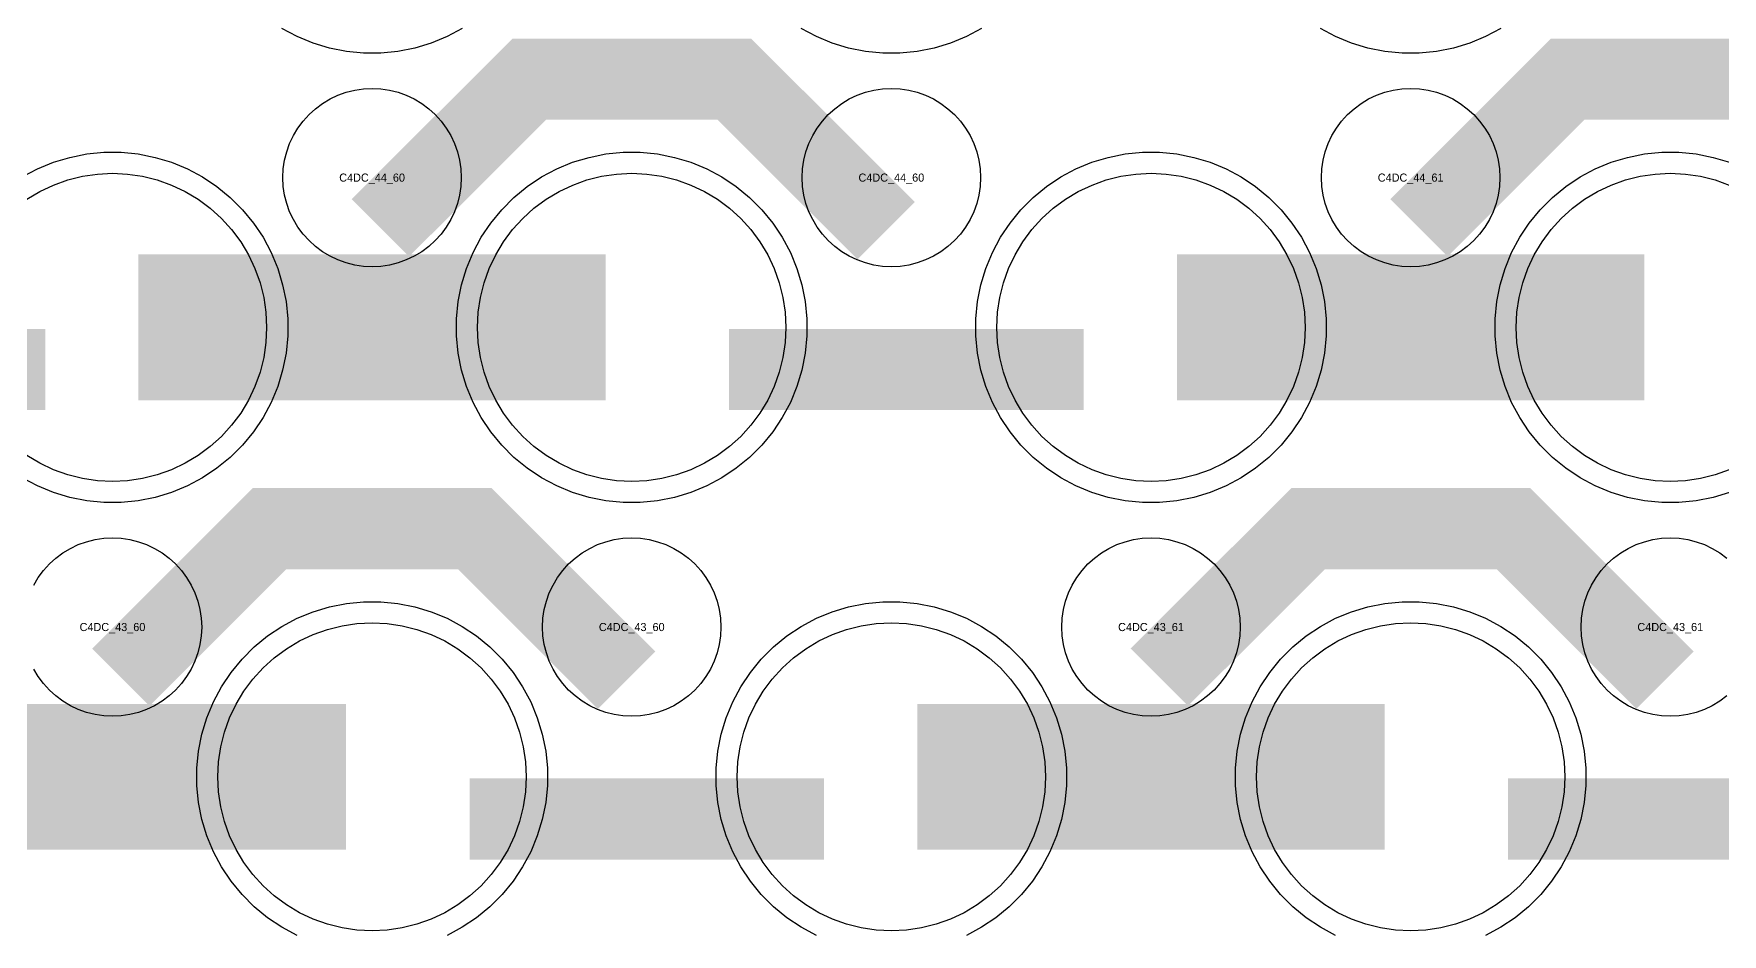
# Model space of a CAD drawing. Extents: x -11880 to 11880, y -14992 to 14992.
# Drawn here: x 7176 to 7696, y -8930 to -8652 of the extents above; entities that cross this region are included whole.
import ezdxf
from ezdxf.enums import TextEntityAlignment as Align

# ---------------------------------------------------------------- set-up
doc = ezdxf.new("R2010")
doc.units = 0
doc.header["$MEASUREMENT"] = 0
for name, color, linetype in [('GDS_775_DT_237', 138, 'CONTINUOUS'), ('RDL1_FS', 34, 'CONTINUOUS'), ('RDL_BS', 160, 'CONTINUOUS')]:
    doc.layers.add(name, color=color, linetype=linetype)

msp = doc.modelspace()

# ---------------------------------------------------------------- linework, layer by layer
at = {"layer": 'RDL1_FS'}
for points in [[(7173.605, -8703.243), (7177.605, -8700.845), (7181.819, -8698.853), (7186.209, -8697.281), (7190.732, -8696.149), (7195.343, -8695.465), (7200, -8695.236), (7204.657, -8695.465), (7209.268, -8696.149), (7213.791, -8697.281), (7218.181, -8698.853), (7222.395, -8700.845), (7226.395, -8703.243), (7230.14, -8706.021), (7233.594, -8709.151), (7236.724, -8712.605), (7239.502, -8716.35), (7241.9, -8720.35), (7243.892, -8724.564), (7245.464, -8728.954), (7246.596, -8733.477), (7247.28, -8738.088), (7247.509, -8742.745), (7247.28, -8747.402), (7246.596, -8752.013), (7245.464, -8756.536), (7243.892, -8760.926), (7241.9, -8765.14), (7239.502, -8769.14), (7236.724, -8772.885), (7233.594, -8776.339), (7230.14, -8779.469), (7226.395, -8782.247), (7222.395, -8784.645), (7218.181, -8786.637), (7213.791, -8788.209), (7209.268, -8789.341), (7204.657, -8790.025), (7200, -8790.254), (7195.343, -8790.025), (7190.732, -8789.341), (7186.209, -8788.209), (7181.819, -8786.637), (7177.605, -8784.645), (7173.605, -8782.247)], [(7698.181, -8786.637), (7693.791, -8788.209), (7689.268, -8789.341), (7684.657, -8790.025), (7680, -8790.254), (7675.343, -8790.025), (7670.732, -8789.341), (7666.209, -8788.209), (7661.819, -8786.637), (7657.605, -8784.645), (7653.605, -8782.247), (7649.86, -8779.469), (7646.406, -8776.339), (7643.276, -8772.885), (7640.498, -8769.14), (7638.1, -8765.14), (7636.108, -8760.926), (7634.536, -8756.536), (7633.404, -8752.013), (7632.72, -8747.402), (7632.491, -8742.745), (7632.72, -8738.088), (7633.404, -8733.477), (7634.536, -8728.954), (7636.108, -8724.564), (7638.1, -8720.35), (7640.498, -8716.35), (7643.276, -8712.605), (7646.406, -8709.151), (7649.86, -8706.021), (7653.605, -8703.243), (7657.605, -8700.845), (7661.819, -8698.853), (7666.209, -8697.281), (7670.732, -8696.149), (7675.343, -8695.465), (7680, -8695.236), (7684.657, -8695.465), (7689.268, -8696.149), (7693.791, -8697.281), (7698.181, -8698.853)]]:
    msp.add_lwpolyline(points, dxfattribs=at)
for points in [[(7360, -8790.254), (7355.343, -8790.025), (7350.732, -8789.341), (7346.209, -8788.209), (7341.819, -8786.637), (7337.605, -8784.645), (7333.605, -8782.247), (7329.86, -8779.469), (7326.406, -8776.339), (7323.276, -8772.885), (7320.498, -8769.14), (7318.1, -8765.14), (7316.108, -8760.926), (7314.536, -8756.536), (7313.404, -8752.013), (7312.72, -8747.402), (7312.491, -8742.745), (7312.72, -8738.088), (7313.404, -8733.477), (7314.536, -8728.954), (7316.108, -8724.564), (7318.1, -8720.35), (7320.498, -8716.35), (7323.276, -8712.605), (7326.406, -8709.151), (7329.86, -8706.021), (7333.605, -8703.243), (7337.605, -8700.845), (7341.819, -8698.853), (7346.209, -8697.281), (7350.732, -8696.149), (7355.343, -8695.465), (7360, -8695.236), (7364.657, -8695.465), (7369.268, -8696.149), (7373.791, -8697.281), (7378.181, -8698.853), (7382.395, -8700.845), (7386.395, -8703.243), (7390.14, -8706.021), (7393.594, -8709.151), (7396.724, -8712.605), (7399.502, -8716.35), (7401.9, -8720.35), (7403.892, -8724.564), (7405.464, -8728.954), (7406.596, -8733.477), (7407.28, -8738.088), (7407.509, -8742.745), (7407.28, -8747.402), (7406.596, -8752.013), (7405.464, -8756.536), (7403.892, -8760.926), (7401.9, -8765.14), (7399.502, -8769.14), (7396.724, -8772.885), (7393.594, -8776.339), (7390.14, -8779.469), (7386.395, -8782.247), (7382.395, -8784.645), (7378.181, -8786.637), (7373.791, -8788.209), (7369.268, -8789.341), (7364.657, -8790.025)], [(7520, -8790.254), (7515.343, -8790.025), (7510.732, -8789.341), (7506.209, -8788.209), (7501.819, -8786.637), (7497.605, -8784.645), (7493.605, -8782.247), (7489.86, -8779.469), (7486.406, -8776.339), (7483.276, -8772.885), (7480.498, -8769.14), (7478.1, -8765.14), (7476.108, -8760.926), (7474.536, -8756.536), (7473.404, -8752.013), (7472.72, -8747.402), (7472.491, -8742.745), (7472.72, -8738.088), (7473.404, -8733.477), (7474.536, -8728.954), (7476.108, -8724.564), (7478.1, -8720.35), (7480.498, -8716.35), (7483.276, -8712.605), (7486.406, -8709.151), (7489.86, -8706.021), (7493.605, -8703.243), (7497.605, -8700.845), (7501.819, -8698.853), (7506.209, -8697.281), (7510.732, -8696.149), (7515.343, -8695.465), (7520, -8695.236), (7524.657, -8695.465), (7529.268, -8696.149), (7533.791, -8697.281), (7538.181, -8698.853), (7542.395, -8700.845), (7546.395, -8703.243), (7550.14, -8706.021), (7553.594, -8709.151), (7556.724, -8712.605), (7559.502, -8716.35), (7561.9, -8720.35), (7563.892, -8724.564), (7565.464, -8728.954), (7566.596, -8733.477), (7567.28, -8738.088), (7567.509, -8742.745), (7567.28, -8747.402), (7566.596, -8752.013), (7565.464, -8756.536), (7563.892, -8760.926), (7561.9, -8765.14), (7559.502, -8769.14), (7556.724, -8772.885), (7553.594, -8776.339), (7550.14, -8779.469), (7546.395, -8782.247), (7542.395, -8784.645), (7538.181, -8786.637), (7533.791, -8788.209), (7529.268, -8789.341), (7524.657, -8790.025)], [(7280, -8928.819), (7275.343, -8928.59), (7270.732, -8927.906), (7266.209, -8926.774), (7261.819, -8925.202), (7257.605, -8923.21), (7253.605, -8920.812), (7249.86, -8918.034), (7246.406, -8914.904), (7243.276, -8911.45), (7240.498, -8907.705), (7238.1, -8903.705), (7236.108, -8899.491), (7234.536, -8895.101), (7233.404, -8890.578), (7232.72, -8885.967), (7232.491, -8881.31), (7232.72, -8876.653), (7233.404, -8872.042), (7234.536, -8867.519), (7236.108, -8863.129), (7238.1, -8858.915), (7240.498, -8854.915), (7243.276, -8851.17), (7246.406, -8847.716), (7249.86, -8844.586), (7253.605, -8841.808), (7257.605, -8839.41), (7261.819, -8837.418), (7266.209, -8835.846), (7270.732, -8834.714), (7275.343, -8834.03), (7280, -8833.801), (7284.657, -8834.03), (7289.268, -8834.714), (7293.791, -8835.846), (7298.181, -8837.418), (7302.395, -8839.41), (7306.395, -8841.808), (7310.14, -8844.586), (7313.594, -8847.716), (7316.724, -8851.17), (7319.502, -8854.915), (7321.9, -8858.915), (7323.892, -8863.129), (7325.464, -8867.519), (7326.596, -8872.042), (7327.28, -8876.653), (7327.509, -8881.31), (7327.28, -8885.967), (7326.596, -8890.578), (7325.464, -8895.101), (7323.892, -8899.491), (7321.9, -8903.705), (7319.502, -8907.705), (7316.724, -8911.45), (7313.594, -8914.904), (7310.14, -8918.034), (7306.395, -8920.812), (7302.395, -8923.21), (7298.181, -8925.202), (7293.791, -8926.774), (7289.268, -8927.906), (7284.657, -8928.59)], [(7440, -8928.819), (7435.343, -8928.59), (7430.732, -8927.906), (7426.209, -8926.774), (7421.819, -8925.202), (7417.605, -8923.21), (7413.605, -8920.812), (7409.86, -8918.034), (7406.406, -8914.904), (7403.276, -8911.45), (7400.498, -8907.705), (7398.1, -8903.705), (7396.108, -8899.491), (7394.536, -8895.101), (7393.404, -8890.578), (7392.72, -8885.967), (7392.491, -8881.31), (7392.72, -8876.653), (7393.404, -8872.042), (7394.536, -8867.519), (7396.108, -8863.129), (7398.1, -8858.915), (7400.498, -8854.915), (7403.276, -8851.17), (7406.406, -8847.716), (7409.86, -8844.586), (7413.605, -8841.808), (7417.605, -8839.41), (7421.819, -8837.418), (7426.209, -8835.846), (7430.732, -8834.714), (7435.343, -8834.03), (7440, -8833.801), (7444.657, -8834.03), (7449.268, -8834.714), (7453.791, -8835.846), (7458.181, -8837.418), (7462.395, -8839.41), (7466.395, -8841.808), (7470.14, -8844.586), (7473.594, -8847.716), (7476.724, -8851.17), (7479.502, -8854.915), (7481.9, -8858.915), (7483.892, -8863.129), (7485.464, -8867.519), (7486.596, -8872.042), (7487.28, -8876.653), (7487.509, -8881.31), (7487.28, -8885.967), (7486.596, -8890.578), (7485.464, -8895.101), (7483.892, -8899.491), (7481.9, -8903.705), (7479.502, -8907.705), (7476.724, -8911.45), (7473.594, -8914.904), (7470.14, -8918.034), (7466.395, -8920.812), (7462.395, -8923.21), (7458.181, -8925.202), (7453.791, -8926.774), (7449.268, -8927.906), (7444.657, -8928.59)], [(7600, -8928.819), (7595.343, -8928.59), (7590.732, -8927.906), (7586.209, -8926.774), (7581.819, -8925.202), (7577.605, -8923.21), (7573.605, -8920.812), (7569.86, -8918.034), (7566.406, -8914.904), (7563.276, -8911.45), (7560.498, -8907.705), (7558.1, -8903.705), (7556.108, -8899.491), (7554.536, -8895.101), (7553.404, -8890.578), (7552.72, -8885.967), (7552.491, -8881.31), (7552.72, -8876.653), (7553.404, -8872.042), (7554.536, -8867.519), (7556.108, -8863.129), (7558.1, -8858.915), (7560.498, -8854.915), (7563.276, -8851.17), (7566.406, -8847.716), (7569.86, -8844.586), (7573.605, -8841.808), (7577.605, -8839.41), (7581.819, -8837.418), (7586.209, -8835.846), (7590.732, -8834.714), (7595.343, -8834.03), (7600, -8833.801), (7604.657, -8834.03), (7609.268, -8834.714), (7613.791, -8835.846), (7618.181, -8837.418), (7622.395, -8839.41), (7626.395, -8841.808), (7630.14, -8844.586), (7633.594, -8847.716), (7636.724, -8851.17), (7639.502, -8854.915), (7641.9, -8858.915), (7643.892, -8863.129), (7645.464, -8867.519), (7646.596, -8872.042), (7647.28, -8876.653), (7647.509, -8881.31), (7647.28, -8885.967), (7646.596, -8890.578), (7645.464, -8895.101), (7643.892, -8899.491), (7641.9, -8903.705), (7639.502, -8907.705), (7636.724, -8911.45), (7633.594, -8914.904), (7630.14, -8918.034), (7626.395, -8920.812), (7622.395, -8923.21), (7618.181, -8925.202), (7613.791, -8926.774), (7609.268, -8927.906), (7604.657, -8928.59)]]:
    msp.add_lwpolyline(points, close=True, dxfattribs=at)
for points in [[(7208.002, -8742.745, 45, 45, 0), (7280.002, -8742.745, 45, 45, 0)], [(7280.002, -8742.745, 45, 45, 0), (7352.002, -8742.745, 45, 45, 0)], [(7528.002, -8742.745, 45, 45, 0), (7600.002, -8742.745, 45, 45, 0)], [(7600.002, -8742.745, 45, 45, 0), (7672.002, -8742.745, 45, 45, 0)], [(7128.002, -8881.31, 45, 45, 0), (7200.002, -8881.31, 45, 45, 0)], [(7200.002, -8881.31, 45, 45, 0), (7272.002, -8881.31, 45, 45, 0)], [(7448.002, -8881.31, 45, 45, 0), (7520.002, -8881.31, 45, 45, 0)], [(7520.002, -8881.31, 45, 45, 0), (7592.002, -8881.31, 45, 45, 0)]]:
    msp.add_lwpolyline(points, format="xyseb", dxfattribs=at)
at = {"layer": 'RDL_BS', "color": 241, "true_color": 0xf7abae}
for points in [[(7307.777, -8650.563), (7303.115, -8653.055), (7298.205, -8655.086), (7293.165, -8656.617), (7287.938, -8657.663), (7282.644, -8658.18), (7277.356, -8658.18), (7272.062, -8657.663), (7266.835, -8656.617), (7261.795, -8655.086), (7256.885, -8653.055), (7252.223, -8650.563)], [(7467.777, -8650.563), (7463.115, -8653.055), (7458.205, -8655.086), (7453.165, -8656.617), (7447.938, -8657.663), (7442.644, -8658.18), (7437.356, -8658.18), (7432.062, -8657.663), (7426.835, -8656.617), (7421.795, -8655.086), (7416.885, -8653.055), (7412.223, -8650.563)], [(7627.777, -8650.563), (7623.115, -8653.055), (7618.205, -8655.086), (7613.165, -8656.617), (7607.938, -8657.663), (7602.644, -8658.18), (7597.356, -8658.18), (7592.062, -8657.663), (7586.835, -8656.617), (7581.795, -8655.086), (7576.885, -8653.055), (7572.223, -8650.563)]]:
    msp.add_lwpolyline(points, dxfattribs=at)
at = {"layer": 'RDL_BS'}
for points in [[(7282.562, -8712.059, 25, 25, 0), (7328.377, -8666.244, 25, 25, 0), (7361.93, -8666.244, 25, 25, 0)], [(7438.401, -8712.958, 25, 25, 0), (7391.687, -8666.244, 25, 25, 0), (7361.929, -8666.244, 25, 25, 0)], [(7602.562, -8712.059, 25, 25, 0), (7648.377, -8666.244, 25, 25, 0), (7681.93, -8666.244, 25, 25, 0)], [(7758.401, -8712.958, 25, 25, 0), (7711.687, -8666.244, 25, 25, 0), (7681.929, -8666.244, 25, 25, 0)], [(7070.016, -8755.758, 25, 25, 0), (7179.281, -8755.758, 25, 25, 0)], [(7390.016, -8755.758, 25, 25, 0), (7499.281, -8755.758, 25, 25, 0)], [(7202.562, -8850.624, 25, 25, 0), (7248.377, -8804.809, 25, 25, 0), (7281.93, -8804.809, 25, 25, 0)], [(7358.401, -8851.523, 25, 25, 0), (7311.687, -8804.809, 25, 25, 0), (7281.929, -8804.809, 25, 25, 0)], [(7522.562, -8850.624, 25, 25, 0), (7568.377, -8804.809, 25, 25, 0), (7601.93, -8804.809, 25, 25, 0)], [(7678.401, -8851.523, 25, 25, 0), (7631.687, -8804.809, 25, 25, 0), (7601.929, -8804.809, 25, 25, 0)], [(7310.016, -8894.323, 25, 25, 0), (7419.281, -8894.323, 25, 25, 0)], [(7630.016, -8894.323, 25, 25, 0), (7739.281, -8894.323, 25, 25, 0)]]:
    msp.add_lwpolyline(points, format="xyseb", dxfattribs=at)
for points in [[(7280, -8724.051), (7277.307, -8723.919), (7274.635, -8723.523), (7272.016, -8722.866), (7269.481, -8721.959), (7267.044, -8720.807), (7264.72, -8719.414), (7262.557, -8717.811), (7260.558, -8715.999), (7258.746, -8714), (7257.143, -8711.837), (7255.75, -8709.513), (7254.598, -8707.076), (7253.691, -8704.541), (7253.034, -8701.922), (7252.638, -8699.25), (7252.506, -8696.557), (7252.638, -8693.864), (7253.034, -8691.192), (7253.691, -8688.573), (7254.598, -8686.038), (7255.75, -8683.601), (7257.143, -8681.277), (7258.746, -8679.114), (7260.558, -8677.115), (7262.557, -8675.303), (7264.72, -8673.7), (7267.044, -8672.307), (7269.481, -8671.155), (7272.016, -8670.248), (7274.635, -8669.591), (7277.307, -8669.195), (7280, -8669.063), (7282.693, -8669.195), (7285.365, -8669.591), (7287.984, -8670.248), (7290.519, -8671.155), (7292.956, -8672.307), (7295.28, -8673.7), (7297.443, -8675.303), (7299.442, -8677.115), (7301.254, -8679.114), (7302.857, -8681.277), (7304.25, -8683.601), (7305.402, -8686.038), (7306.309, -8688.573), (7306.966, -8691.192), (7307.362, -8693.864), (7307.494, -8696.557), (7307.362, -8699.25), (7306.966, -8701.922), (7306.309, -8704.541), (7305.402, -8707.076), (7304.25, -8709.513), (7302.857, -8711.837), (7301.254, -8714), (7299.442, -8715.999), (7297.443, -8717.811), (7295.28, -8719.414), (7292.956, -8720.807), (7290.519, -8721.959), (7287.984, -8722.866), (7285.365, -8723.523), (7282.693, -8723.919)], [(7440, -8724.051), (7437.307, -8723.919), (7434.635, -8723.523), (7432.016, -8722.866), (7429.481, -8721.959), (7427.044, -8720.807), (7424.72, -8719.414), (7422.557, -8717.811), (7420.558, -8715.999), (7418.746, -8714), (7417.143, -8711.837), (7415.75, -8709.513), (7414.598, -8707.076), (7413.691, -8704.541), (7413.034, -8701.922), (7412.638, -8699.25), (7412.506, -8696.557), (7412.638, -8693.864), (7413.034, -8691.192), (7413.691, -8688.573), (7414.598, -8686.038), (7415.75, -8683.601), (7417.143, -8681.277), (7418.746, -8679.114), (7420.558, -8677.115), (7422.557, -8675.303), (7424.72, -8673.7), (7427.044, -8672.307), (7429.481, -8671.155), (7432.016, -8670.248), (7434.635, -8669.591), (7437.307, -8669.195), (7440, -8669.063), (7442.693, -8669.195), (7445.365, -8669.591), (7447.984, -8670.248), (7450.519, -8671.155), (7452.956, -8672.307), (7455.28, -8673.7), (7457.443, -8675.303), (7459.442, -8677.115), (7461.254, -8679.114), (7462.857, -8681.277), (7464.25, -8683.601), (7465.402, -8686.038), (7466.309, -8688.573), (7466.966, -8691.192), (7467.362, -8693.864), (7467.494, -8696.557), (7467.362, -8699.25), (7466.966, -8701.922), (7466.309, -8704.541), (7465.402, -8707.076), (7464.25, -8709.513), (7462.857, -8711.837), (7461.254, -8714), (7459.442, -8715.999), (7457.443, -8717.811), (7455.28, -8719.414), (7452.956, -8720.807), (7450.519, -8721.959), (7447.984, -8722.866), (7445.365, -8723.523), (7442.693, -8723.919)], [(7600, -8724.051), (7597.307, -8723.919), (7594.635, -8723.523), (7592.016, -8722.866), (7589.481, -8721.959), (7587.044, -8720.807), (7584.72, -8719.414), (7582.557, -8717.811), (7580.558, -8715.999), (7578.746, -8714), (7577.143, -8711.837), (7575.75, -8709.513), (7574.598, -8707.076), (7573.691, -8704.541), (7573.034, -8701.922), (7572.638, -8699.25), (7572.506, -8696.557), (7572.638, -8693.864), (7573.034, -8691.192), (7573.691, -8688.573), (7574.598, -8686.038), (7575.75, -8683.601), (7577.143, -8681.277), (7578.746, -8679.114), (7580.558, -8677.115), (7582.557, -8675.303), (7584.72, -8673.7), (7587.044, -8672.307), (7589.481, -8671.155), (7592.016, -8670.248), (7594.635, -8669.591), (7597.307, -8669.195), (7600, -8669.063), (7602.693, -8669.195), (7605.365, -8669.591), (7607.984, -8670.248), (7610.519, -8671.155), (7612.956, -8672.307), (7615.28, -8673.7), (7617.443, -8675.303), (7619.442, -8677.115), (7621.254, -8679.114), (7622.857, -8681.277), (7624.25, -8683.601), (7625.402, -8686.038), (7626.309, -8688.573), (7626.966, -8691.192), (7627.362, -8693.864), (7627.494, -8696.557), (7627.362, -8699.25), (7626.966, -8701.922), (7626.309, -8704.541), (7625.402, -8707.076), (7624.25, -8709.513), (7622.857, -8711.837), (7621.254, -8714), (7619.442, -8715.999), (7617.443, -8717.811), (7615.28, -8719.414), (7612.956, -8720.807), (7610.519, -8721.959), (7607.984, -8722.866), (7605.365, -8723.523), (7602.693, -8723.919)], [(7357.356, -8796.745), (7352.062, -8796.228), (7346.835, -8795.182), (7341.795, -8793.651), (7336.885, -8791.62), (7332.223, -8789.128), (7327.809, -8786.181), (7323.708, -8782.819), (7319.926, -8779.037), (7316.564, -8774.936), (7313.617, -8770.522), (7311.125, -8765.86), (7309.094, -8760.95), (7307.563, -8755.91), (7306.517, -8750.683), (7306, -8745.389), (7306, -8740.101), (7306.517, -8734.807), (7307.563, -8729.58), (7309.094, -8724.54), (7311.125, -8719.63), (7313.617, -8714.968), (7316.564, -8710.554), (7319.926, -8706.453), (7323.708, -8702.671), (7327.809, -8699.309), (7332.223, -8696.362), (7336.885, -8693.87), (7341.795, -8691.839), (7346.835, -8690.308), (7352.062, -8689.262), (7357.356, -8688.745), (7362.644, -8688.745), (7367.938, -8689.262), (7373.165, -8690.308), (7378.205, -8691.839), (7383.115, -8693.87), (7387.777, -8696.362), (7392.191, -8699.309), (7396.292, -8702.671), (7400.074, -8706.453), (7403.436, -8710.554), (7406.383, -8714.968), (7408.875, -8719.63), (7410.906, -8724.54), (7412.437, -8729.58), (7413.483, -8734.807), (7414, -8740.101), (7414, -8745.389), (7413.483, -8750.683), (7412.437, -8755.91), (7410.906, -8760.95), (7408.875, -8765.86), (7406.383, -8770.522), (7403.436, -8774.936), (7400.074, -8779.037), (7396.292, -8782.819), (7392.191, -8786.181), (7387.777, -8789.128), (7383.115, -8791.62), (7378.205, -8793.651), (7373.165, -8795.182), (7367.938, -8796.228), (7362.644, -8796.745)], [(7517.356, -8796.745), (7512.062, -8796.228), (7506.835, -8795.182), (7501.795, -8793.651), (7496.885, -8791.62), (7492.223, -8789.128), (7487.809, -8786.181), (7483.708, -8782.819), (7479.926, -8779.037), (7476.564, -8774.936), (7473.617, -8770.522), (7471.125, -8765.86), (7469.094, -8760.95), (7467.563, -8755.91), (7466.517, -8750.683), (7466, -8745.389), (7466, -8740.101), (7466.517, -8734.807), (7467.563, -8729.58), (7469.094, -8724.54), (7471.125, -8719.63), (7473.617, -8714.968), (7476.564, -8710.554), (7479.926, -8706.453), (7483.708, -8702.671), (7487.809, -8699.309), (7492.223, -8696.362), (7496.885, -8693.87), (7501.795, -8691.839), (7506.835, -8690.308), (7512.062, -8689.262), (7517.356, -8688.745), (7522.644, -8688.745), (7527.938, -8689.262), (7533.165, -8690.308), (7538.205, -8691.839), (7543.115, -8693.87), (7547.777, -8696.362), (7552.191, -8699.309), (7556.292, -8702.671), (7560.074, -8706.453), (7563.436, -8710.554), (7566.383, -8714.968), (7568.875, -8719.63), (7570.906, -8724.54), (7572.437, -8729.58), (7573.483, -8734.807), (7574, -8740.101), (7574, -8745.389), (7573.483, -8750.683), (7572.437, -8755.91), (7570.906, -8760.95), (7568.875, -8765.86), (7566.383, -8770.522), (7563.436, -8774.936), (7560.074, -8779.037), (7556.292, -8782.819), (7552.191, -8786.181), (7547.777, -8789.128), (7543.115, -8791.62), (7538.205, -8793.651), (7533.165, -8795.182), (7527.938, -8796.228), (7522.644, -8796.745)], [(7360, -8862.616), (7357.307, -8862.484), (7354.635, -8862.088), (7352.016, -8861.431), (7349.481, -8860.524), (7347.044, -8859.372), (7344.72, -8857.979), (7342.557, -8856.376), (7340.558, -8854.564), (7338.746, -8852.565), (7337.143, -8850.402), (7335.75, -8848.078), (7334.598, -8845.641), (7333.691, -8843.106), (7333.034, -8840.487), (7332.638, -8837.815), (7332.506, -8835.122), (7332.638, -8832.429), (7333.034, -8829.757), (7333.691, -8827.138), (7334.598, -8824.603), (7335.75, -8822.166), (7337.143, -8819.842), (7338.746, -8817.679), (7340.558, -8815.68), (7342.557, -8813.868), (7344.72, -8812.265), (7347.044, -8810.872), (7349.481, -8809.72), (7352.016, -8808.813), (7354.635, -8808.156), (7357.307, -8807.76), (7360, -8807.628), (7362.693, -8807.76), (7365.365, -8808.156), (7367.984, -8808.813), (7370.519, -8809.72), (7372.956, -8810.872), (7375.28, -8812.265), (7377.443, -8813.868), (7379.442, -8815.68), (7381.254, -8817.679), (7382.857, -8819.842), (7384.25, -8822.166), (7385.402, -8824.603), (7386.309, -8827.138), (7386.966, -8829.757), (7387.362, -8832.429), (7387.494, -8835.122), (7387.362, -8837.815), (7386.966, -8840.487), (7386.309, -8843.106), (7385.402, -8845.641), (7384.25, -8848.078), (7382.857, -8850.402), (7381.254, -8852.565), (7379.442, -8854.564), (7377.443, -8856.376), (7375.28, -8857.979), (7372.956, -8859.372), (7370.519, -8860.524), (7367.984, -8861.431), (7365.365, -8862.088), (7362.693, -8862.484)], [(7520, -8862.616), (7517.307, -8862.484), (7514.635, -8862.088), (7512.016, -8861.431), (7509.481, -8860.524), (7507.044, -8859.372), (7504.72, -8857.979), (7502.557, -8856.376), (7500.558, -8854.564), (7498.746, -8852.565), (7497.143, -8850.402), (7495.75, -8848.078), (7494.598, -8845.641), (7493.691, -8843.106), (7493.034, -8840.487), (7492.638, -8837.815), (7492.506, -8835.122), (7492.638, -8832.429), (7493.034, -8829.757), (7493.691, -8827.138), (7494.598, -8824.603), (7495.75, -8822.166), (7497.143, -8819.842), (7498.746, -8817.679), (7500.558, -8815.68), (7502.557, -8813.868), (7504.72, -8812.265), (7507.044, -8810.872), (7509.481, -8809.72), (7512.016, -8808.813), (7514.635, -8808.156), (7517.307, -8807.76), (7520, -8807.628), (7522.693, -8807.76), (7525.365, -8808.156), (7527.984, -8808.813), (7530.519, -8809.72), (7532.956, -8810.872), (7535.28, -8812.265), (7537.443, -8813.868), (7539.442, -8815.68), (7541.254, -8817.679), (7542.857, -8819.842), (7544.25, -8822.166), (7545.402, -8824.603), (7546.309, -8827.138), (7546.966, -8829.757), (7547.362, -8832.429), (7547.494, -8835.122), (7547.362, -8837.815), (7546.966, -8840.487), (7546.309, -8843.106), (7545.402, -8845.641), (7544.25, -8848.078), (7542.857, -8850.402), (7541.254, -8852.565), (7539.442, -8854.564), (7537.443, -8856.376), (7535.28, -8857.979), (7532.956, -8859.372), (7530.519, -8860.524), (7527.984, -8861.431), (7525.365, -8862.088), (7522.693, -8862.484)]]:
    msp.add_lwpolyline(points, close=True, dxfattribs=at)
for points in [[(7172.223, -8696.362), (7176.885, -8693.87), (7181.795, -8691.839), (7186.835, -8690.308), (7192.062, -8689.262), (7197.356, -8688.745), (7202.644, -8688.745), (7207.938, -8689.262), (7213.165, -8690.308), (7218.205, -8691.839), (7223.115, -8693.87), (7227.777, -8696.362), (7232.191, -8699.309), (7236.292, -8702.671), (7240.074, -8706.453), (7243.436, -8710.554), (7246.383, -8714.968), (7248.875, -8719.63), (7250.906, -8724.54), (7252.437, -8729.58), (7253.483, -8734.807), (7254, -8740.101), (7254, -8745.389), (7253.483, -8750.683), (7252.437, -8755.91), (7250.906, -8760.95), (7248.875, -8765.86), (7246.383, -8770.522), (7243.436, -8774.936), (7240.074, -8779.037), (7236.292, -8782.819), (7232.191, -8786.181), (7227.777, -8789.128), (7223.115, -8791.62), (7218.205, -8793.651), (7213.165, -8795.182), (7207.938, -8796.228), (7202.644, -8796.745), (7197.356, -8796.745), (7192.062, -8796.228), (7186.835, -8795.182), (7181.795, -8793.651), (7176.885, -8791.62), (7172.223, -8789.128)], [(7698.205, -8793.651), (7693.165, -8795.182), (7687.938, -8796.228), (7682.644, -8796.745), (7677.356, -8796.745), (7672.062, -8796.228), (7666.835, -8795.182), (7661.795, -8793.651), (7656.885, -8791.62), (7652.223, -8789.128), (7647.809, -8786.181), (7643.708, -8782.819), (7639.926, -8779.037), (7636.564, -8774.936), (7633.617, -8770.522), (7631.125, -8765.86), (7629.094, -8760.95), (7627.563, -8755.91), (7626.517, -8750.683), (7626, -8745.389), (7626, -8740.101), (7626.517, -8734.807), (7627.563, -8729.58), (7629.094, -8724.54), (7631.125, -8719.63), (7633.617, -8714.968), (7636.564, -8710.554), (7639.926, -8706.453), (7643.708, -8702.671), (7647.809, -8699.309), (7652.223, -8696.362), (7656.885, -8693.87), (7661.795, -8691.839), (7666.835, -8690.308), (7672.062, -8689.262), (7677.356, -8688.745), (7682.644, -8688.745), (7687.938, -8689.262), (7693.165, -8690.308), (7698.205, -8691.839)], [(7175.75, -8822.166), (7177.143, -8819.842), (7178.746, -8817.679), (7180.558, -8815.68), (7182.557, -8813.868), (7184.72, -8812.265), (7187.044, -8810.872), (7189.481, -8809.72), (7192.016, -8808.813), (7194.635, -8808.156), (7197.307, -8807.76), (7200, -8807.628), (7202.693, -8807.76), (7205.365, -8808.156), (7207.984, -8808.813), (7210.519, -8809.72), (7212.956, -8810.872), (7215.28, -8812.265), (7217.443, -8813.868), (7219.442, -8815.68), (7221.254, -8817.679), (7222.857, -8819.842), (7224.25, -8822.166), (7225.402, -8824.603), (7226.309, -8827.138), (7226.966, -8829.757), (7227.362, -8832.429), (7227.494, -8835.122), (7227.362, -8837.815), (7226.966, -8840.487), (7226.309, -8843.106), (7225.402, -8845.641), (7224.25, -8848.078), (7222.857, -8850.402), (7221.254, -8852.565), (7219.442, -8854.564), (7217.443, -8856.376), (7215.28, -8857.979), (7212.956, -8859.372), (7210.519, -8860.524), (7207.984, -8861.431), (7205.365, -8862.088), (7202.693, -8862.484), (7200, -8862.616), (7197.307, -8862.484), (7194.635, -8862.088), (7192.016, -8861.431), (7189.481, -8860.524), (7187.044, -8859.372), (7184.72, -8857.979), (7182.557, -8856.376), (7180.558, -8854.564), (7178.746, -8852.565), (7177.143, -8850.402), (7175.75, -8848.078)], [(7697.443, -8856.376), (7695.28, -8857.979), (7692.956, -8859.372), (7690.519, -8860.524), (7687.984, -8861.431), (7685.365, -8862.088), (7682.693, -8862.484), (7680, -8862.616), (7677.307, -8862.484), (7674.635, -8862.088), (7672.016, -8861.431), (7669.481, -8860.524), (7667.044, -8859.372), (7664.72, -8857.979), (7662.557, -8856.376), (7660.558, -8854.564), (7658.746, -8852.565), (7657.143, -8850.402), (7655.75, -8848.078), (7654.598, -8845.641), (7653.691, -8843.106), (7653.034, -8840.487), (7652.638, -8837.815), (7652.506, -8835.122), (7652.638, -8832.429), (7653.034, -8829.757), (7653.691, -8827.138), (7654.598, -8824.603), (7655.75, -8822.166), (7657.143, -8819.842), (7658.746, -8817.679), (7660.558, -8815.68), (7662.557, -8813.868), (7664.72, -8812.265), (7667.044, -8810.872), (7669.481, -8809.72), (7672.016, -8808.813), (7674.635, -8808.156), (7677.307, -8807.76), (7680, -8807.628), (7682.693, -8807.76), (7685.365, -8808.156), (7687.984, -8808.813), (7690.519, -8809.72), (7692.956, -8810.872), (7695.28, -8812.265), (7697.443, -8813.868)], [(7256.885, -8930.185), (7252.223, -8927.693), (7247.809, -8924.746), (7243.708, -8921.384), (7239.926, -8917.602), (7236.564, -8913.501), (7233.617, -8909.087), (7231.125, -8904.425), (7229.094, -8899.515), (7227.563, -8894.475), (7226.517, -8889.248), (7226, -8883.954), (7226, -8878.666), (7226.517, -8873.372), (7227.563, -8868.145), (7229.094, -8863.105), (7231.125, -8858.195), (7233.617, -8853.533), (7236.564, -8849.119), (7239.926, -8845.018), (7243.708, -8841.236), (7247.809, -8837.874), (7252.223, -8834.927), (7256.885, -8832.435), (7261.795, -8830.404), (7266.835, -8828.873), (7272.062, -8827.827), (7277.356, -8827.31), (7282.644, -8827.31), (7287.938, -8827.827), (7293.165, -8828.873), (7298.205, -8830.404), (7303.115, -8832.435), (7307.777, -8834.927), (7312.191, -8837.874), (7316.292, -8841.236), (7320.074, -8845.018), (7323.436, -8849.119), (7326.383, -8853.533), (7328.875, -8858.195), (7330.906, -8863.105), (7332.437, -8868.145), (7333.483, -8873.372), (7334, -8878.666), (7334, -8883.954), (7333.483, -8889.248), (7332.437, -8894.475), (7330.906, -8899.515), (7328.875, -8904.425), (7326.383, -8909.087), (7323.436, -8913.501), (7320.074, -8917.602), (7316.292, -8921.384), (7312.191, -8924.746), (7307.777, -8927.693), (7303.115, -8930.185)], [(7416.885, -8930.185), (7412.223, -8927.693), (7407.809, -8924.746), (7403.708, -8921.384), (7399.926, -8917.602), (7396.564, -8913.501), (7393.617, -8909.087), (7391.125, -8904.425), (7389.094, -8899.515), (7387.563, -8894.475), (7386.517, -8889.248), (7386, -8883.954), (7386, -8878.666), (7386.517, -8873.372), (7387.563, -8868.145), (7389.094, -8863.105), (7391.125, -8858.195), (7393.617, -8853.533), (7396.564, -8849.119), (7399.926, -8845.018), (7403.708, -8841.236), (7407.809, -8837.874), (7412.223, -8834.927), (7416.885, -8832.435), (7421.795, -8830.404), (7426.835, -8828.873), (7432.062, -8827.827), (7437.356, -8827.31), (7442.644, -8827.31), (7447.938, -8827.827), (7453.165, -8828.873), (7458.205, -8830.404), (7463.115, -8832.435), (7467.777, -8834.927), (7472.191, -8837.874), (7476.292, -8841.236), (7480.074, -8845.018), (7483.436, -8849.119), (7486.383, -8853.533), (7488.875, -8858.195), (7490.906, -8863.105), (7492.437, -8868.145), (7493.483, -8873.372), (7494, -8878.666), (7494, -8883.954), (7493.483, -8889.248), (7492.437, -8894.475), (7490.906, -8899.515), (7488.875, -8904.425), (7486.383, -8909.087), (7483.436, -8913.501), (7480.074, -8917.602), (7476.292, -8921.384), (7472.191, -8924.746), (7467.777, -8927.693), (7463.115, -8930.185)], [(7576.885, -8930.185), (7572.223, -8927.693), (7567.809, -8924.746), (7563.708, -8921.384), (7559.926, -8917.602), (7556.564, -8913.501), (7553.617, -8909.087), (7551.125, -8904.425), (7549.094, -8899.515), (7547.563, -8894.475), (7546.517, -8889.248), (7546, -8883.954), (7546, -8878.666), (7546.517, -8873.372), (7547.563, -8868.145), (7549.094, -8863.105), (7551.125, -8858.195), (7553.617, -8853.533), (7556.564, -8849.119), (7559.926, -8845.018), (7563.708, -8841.236), (7567.809, -8837.874), (7572.223, -8834.927), (7576.885, -8832.435), (7581.795, -8830.404), (7586.835, -8828.873), (7592.062, -8827.827), (7597.356, -8827.31), (7602.644, -8827.31), (7607.938, -8827.827), (7613.165, -8828.873), (7618.205, -8830.404), (7623.115, -8832.435), (7627.777, -8834.927), (7632.191, -8837.874), (7636.292, -8841.236), (7640.074, -8845.018), (7643.436, -8849.119), (7646.383, -8853.533), (7648.875, -8858.195), (7650.906, -8863.105), (7652.437, -8868.145), (7653.483, -8873.372), (7654, -8878.666), (7654, -8883.954), (7653.483, -8889.248), (7652.437, -8894.475), (7650.906, -8899.515), (7648.875, -8904.425), (7646.383, -8909.087), (7643.436, -8913.501), (7640.074, -8917.602), (7636.292, -8921.384), (7632.191, -8924.746), (7627.777, -8927.693), (7623.115, -8930.185)]]:
    msp.add_lwpolyline(points, dxfattribs=at)

# ---------------------------------------------------------------- texts
at = {"layer": 'GDS_775_DT_237'}
for s, p in [('C4DC_44_60', (7280, -8696.557)), ('C4DC_44_60', (7280, -8696.557)), ('C4DC_44_60', (7440, -8696.557)), ('C4DC_44_60', (7440, -8696.557)), ('C4DC_44_61', (7600, -8696.557)), ('C4DC_44_61', (7600, -8696.557)), ('C4DC_43_60', (7200, -8835.122)), ('C4DC_43_60', (7200, -8835.122)), ('C4DC_43_60', (7360, -8835.122)), ('C4DC_43_60', (7360, -8835.122)), ('C4DC_43_61', (7520, -8835.122)), ('C4DC_43_61', (7520, -8835.122)), ('C4DC_43_61', (7680, -8835.122)), ('C4DC_43_61', (7680, -8835.122))]:
    msp.add_text(s, height=2.5, dxfattribs=at).set_placement(p, align=Align.MIDDLE_CENTER)

doc.saveas('drawing.dxf')
